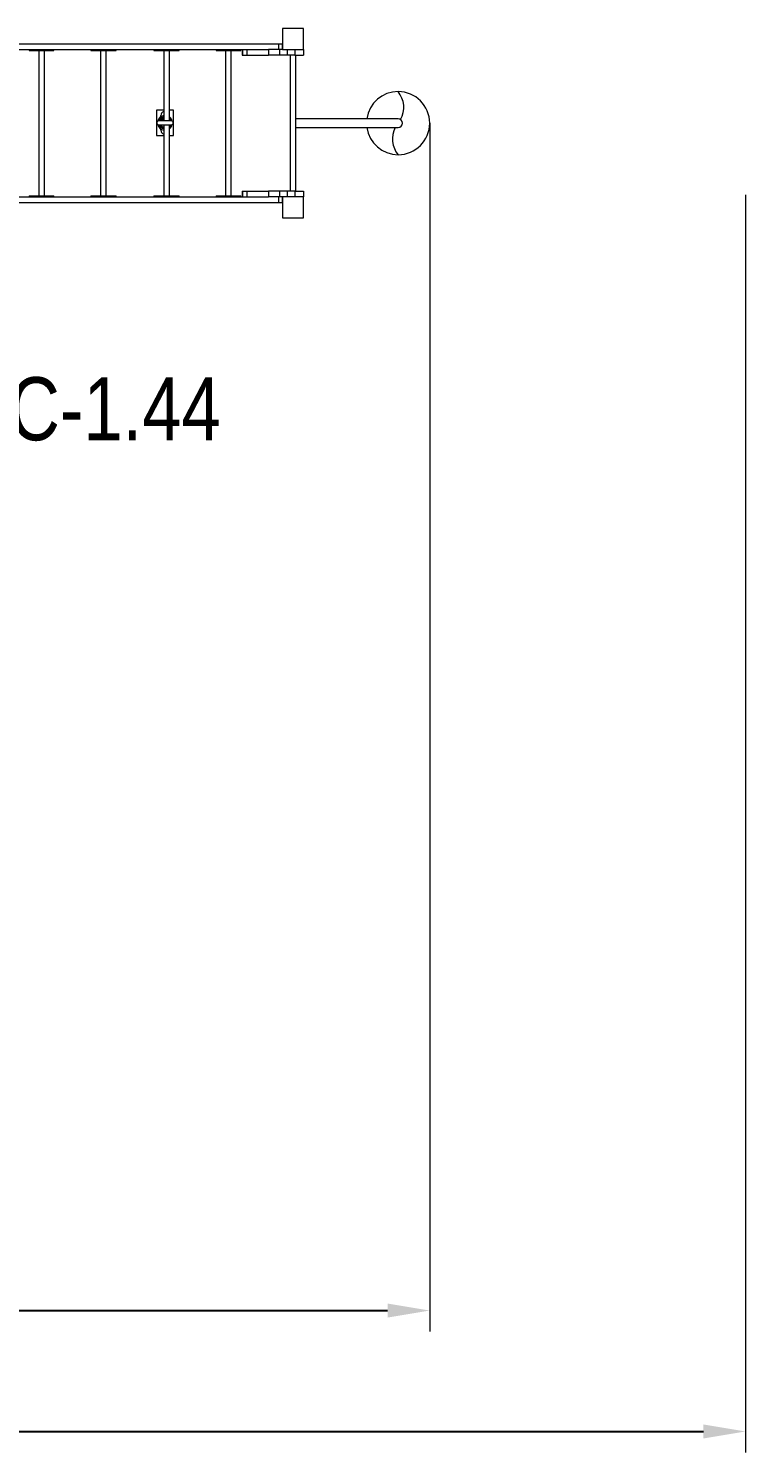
# Model space of a CAD drawing. Header units: millimetres. Extents: x -5113 to 4941, y -5860 to 4000.
# Drawn here: x 1535 to 4941, y -5860 to 909 of the extents above; entities that cross this region are included whole.
import ezdxf

# ---------------------------------------------------------------- set-up
doc = ezdxf.new("R2010")
doc.units = ezdxf.units.MM
for name, color, linetype in [('DIKOM_АРТИКУЛ', 7, 'Continuous'), ('DIKOM_ОБЪЕКТ', 7, 'Continuous'), ('DIKOM_РАЗМЕР_ЗОНА', 7, 'Continuous'), ('DIKOM_РАЗМЕР_ОБЪЕКТА', 7, 'Continuous')]:
    doc.layers.add(name, color=color, linetype=linetype)
doc.styles.add('style1', font='arial.ttf', dxfattribs={"width": 0.8})
doc.dimstyles.new('1-50', dxfattribs={"dimtxt": 300, "dimasz": 200, "dimexe": 100, "dimexo": 0, "dimgap": 100, "dimtad": 1, "dimtxsty": 'style1', "dimcen": 200, "dimclrd": 7, "dimclre": 7, "dimclrt": 7, "dimadec": 1, "dimazin": 2, "dimtfac": 1, "dimtmove": 0, "dimatfit": 2, "dimfxl": 0, "dimlwd": 25, "dimlwe": 18, "dimarcsym": 0})

# ---------------------------------------------------------------- blocks, each defined once
blk = doc.blocks.new('*D10')
at = {"layer": 'Defpoints', "color": 0, "transparency": 16777216}
for p in [(3441.1, 459.4), (-2259, 136.4), (3441.1, -5185.5)]:
    blk.add_point(p, dxfattribs=at)
at = {"layer": 'DIKOM_РАЗМЕР_ОБЪЕКТА', "color": 7, "lineweight": 18, "transparency": 16777216}
for p, q in [((3441.1, 459.4), (3441.1, -5285.5)), ((-2259, 136.4), (-2259, -5285.5))]:
    blk.add_line(p, q, dxfattribs=at)
at = {"layer": 'DIKOM_РАЗМЕР_ОБЪЕКТА', "color": 7, "lineweight": 25, "transparency": 16777216}
blk.add_line((-2059, -5185.5), (3241.1, -5185.5), dxfattribs=at)
at = {"layer": 'DIKOM_РАЗМЕР_ОБЪЕКТА', "color": 7, "transparency": 16777216}
for points in [[(-2059, -5152.2), (-2059, -5218.9), (-2259, -5185.5)], [(3241.1, -5152.2), (3241.1, -5218.9), (3441.1, -5185.5)]]:
    blk.add_solid(points, dxfattribs=at)
at = {"layer": 'DIKOM_РАЗМЕР_ОБЪЕКТА', "color": 7, "transparency": 16777216, "insert": (591, -4932.4), "char_height": 300, "attachment_point": 5, "style": 'style1'}
blk.add_mtext('5700', dxfattribs=at)
blk = doc.blocks.new('*D11')
at = {"layer": 'Defpoints', "color": 0, "transparency": 16777216}
for p in [(-3759, 118.9), (4941.1, 118.9), (4941.1, -5760.5)]:
    blk.add_point(p, dxfattribs=at)
at = {"layer": 'DIKOM_РАЗМЕР_ЗОНА', "color": 7, "lineweight": 18, "transparency": 16777216}
for p, q in [((-3759, 118.9), (-3759, -5860.5)), ((4941.1, 118.9), (4941.1, -5860.5))]:
    blk.add_line(p, q, dxfattribs=at)
at = {"layer": 'DIKOM_РАЗМЕР_ЗОНА', "color": 7, "lineweight": 25, "transparency": 16777216}
blk.add_line((-3559, -5760.5), (4741.1, -5760.5), dxfattribs=at)
at = {"layer": 'DIKOM_РАЗМЕР_ЗОНА', "color": 7, "transparency": 16777216}
for points in [[(-3559, -5727.1), (-3559, -5793.8), (-3759, -5760.5)], [(4741.1, -5727.1), (4741.1, -5793.8), (4941.1, -5760.5)]]:
    blk.add_solid(points, dxfattribs=at)
at = {"layer": 'DIKOM_РАЗМЕР_ЗОНА', "color": 7, "transparency": 16777216, "insert": (591, -5507.3), "char_height": 300, "attachment_point": 5, "style": 'style1'}
blk.add_mtext('8700', dxfattribs=at)

msp = doc.modelspace()

# ---------------------------------------------------------------- linework, layer by layer
at = {"layer": 'DIKOM_ОБЪЕКТ', "color": 7, "linetype": 'Continuous', "lineweight": 15}
for p, q in [((2741.063, 909.409), (2741.063, 809.409)), ((2841.063, 909.409), (2741.063, 909.409)), ((2841.063, 809.409), (2841.063, 909.409)), ((1359.111, 836.409), (2722.797, 836.409)), ((2722.797, 836.409), (2722.797, 809.409)), ((2722.797, 836.409), (2740.954, 836.409)), ((2740.954, 836.409), (2740.954, 809.409)), ((1405.32, 809.409), (2671.871, 809.409)), ((1538.701, 809.409), (1538.701, 805.409)), ((1538.701, 805.409), (1553.54, 805.409)), ((1553.54, 809.409), (1553.54, 805.409)), ((1553.54, 805.409), (1630.831, 805.409)), ((1583.847, 805.409), (1583.847, 113.409)), ((1610.847, 113.409), (1610.847, 805.409)), ((1630.831, 809.409), (1630.831, 805.409)), ((1630.831, 805.409), (1655.992, 805.409)), ((1655.992, 805.409), (1655.992, 809.409)), ((1831.254, 809.409), (1831.254, 805.409)), ((1831.254, 805.409), (1849.678, 805.409)), ((1849.678, 809.409), (1849.678, 805.409)), ((1849.678, 805.409), (1929.429, 805.409)), ((1877.63, 805.409), (1877.63, 113.409)), ((1904.63, 113.409), (1904.63, 805.409)), ((1929.429, 809.409), (1929.429, 805.409)), ((1929.429, 805.409), (1951.005, 805.409)), ((1951.005, 805.409), (1951.005, 809.409)), ((2131.001, 809.409), (2131.001, 805.409)), ((2131.001, 805.409), (2152.577, 805.409)), ((2152.577, 809.409), (2152.577, 805.409)), ((2152.577, 805.409), (2232.328, 805.409)), ((2177.376, 805.409), (2177.376, 469.646)), ((2204.376, 469.646), (2204.376, 805.409)), ((2232.328, 809.409), (2232.328, 805.409)), ((2232.328, 805.409), (2250.752, 805.409)), ((2250.752, 805.409), (2250.752, 809.409)), ((2426.014, 809.409), (2426.014, 805.409)), ((2426.014, 805.409), (2451.175, 805.409)), ((2451.175, 809.409), (2451.175, 805.409)), ((2451.175, 805.409), (2528.466, 805.409)), ((2471.159, 805.409), (2471.159, 113.409)), ((2498.159, 113.409), (2498.159, 805.409)), ((2528.466, 809.409), (2528.466, 805.409)), ((2528.466, 805.409), (2543.305, 805.409)), ((2543.305, 805.409), (2543.305, 809.409)), ((2550.043, 809.409), (2550.043, 782.409)), ((2550.043, 782.409), (2552.353, 782.409)), ((2552.353, 809.409), (2552.353, 782.409)), ((2552.353, 782.409), (2571.969, 782.409)), ((2571.969, 809.409), (2571.969, 782.409)), ((2571.969, 782.409), (2675.149, 782.409)), ((2671.871, 809.409), (2675.149, 809.409)), ((2675.149, 809.409), (2675.149, 782.409)), ((2727.493, 809.409), (2675.149, 809.409)), ((2727.493, 782.409), (2675.149, 782.409)), ((2727.493, 809.409), (2727.493, 782.409)), ((2740.954, 809.409), (2727.493, 809.409)), ((2764.167, 782.409), (2727.493, 782.409)), ((2741.063, 809.409), (2841.063, 809.409)), ((2764.167, 809.409), (2764.167, 782.409)), ((2801.063, 782.409), (2764.167, 782.409)), ((2777.563, 782.409), (2777.563, 136.409)), ((2801.063, 809.409), (2801.063, 782.409)), ((2801.063, 782.409), (2841.063, 782.409)), ((2804.563, 136.409), (2804.563, 782.409)), ((2841.063, 809.409), (2841.063, 782.409)), ((2143.8, 520.646), (2143.8, 400.646)), ((2177.376, 520.646), (2143.8, 520.646)), ((2163.8, 489.369), (2163.8, 495.824)), ((2223.8, 520.646), (2204.376, 520.646)), ((2223.8, 400.646), (2223.8, 520.646)), ((3291.063, 480.409), (2804.563, 480.409)), ((2213.8, 469.646), (2153.8, 469.646)), ((2153.8, 451.646), (2213.8, 451.646)), ((2163.8, 425.861), (2163.8, 431.923)), ((2177.376, 451.646), (2177.376, 113.409)), ((2204.376, 113.409), (2204.376, 451.646)), ((2804.563, 438.409), (3291.063, 438.409)), ((2143.8, 400.646), (2177.376, 400.646)), ((2204.376, 400.646), (2223.8, 400.646)), ((2550.043, 136.409), (2550.043, 109.409)), ((2550.043, 136.409), (2552.353, 136.409)), ((2552.353, 136.409), (2552.353, 109.409)), ((2552.353, 136.409), (2571.969, 136.409)), ((2571.969, 136.409), (2571.969, 109.409)), ((2571.969, 136.409), (2675.149, 136.409)), ((2675.149, 136.409), (2675.149, 109.409)), ((2727.493, 136.409), (2675.149, 136.409)), ((2727.493, 136.409), (2727.493, 109.409)), ((2764.167, 136.409), (2727.493, 136.409)), ((2764.167, 136.409), (2764.167, 109.409)), ((2801.063, 136.409), (2764.167, 136.409)), ((2801.063, 136.409), (2801.063, 109.409)), ((2801.063, 136.409), (2841.063, 136.409)), ((2841.063, 136.409), (2841.063, 109.409)), ((1359.111, 82.409), (2722.797, 82.409)), ((1405.32, 109.409), (2671.871, 109.409)), ((1538.701, 113.409), (1538.701, 109.409)), ((1538.701, 113.409), (1553.54, 113.409)), ((1553.54, 113.409), (1553.54, 109.409)), ((1553.54, 113.409), (1630.831, 113.409)), ((1630.831, 113.409), (1630.831, 109.409)), ((1630.831, 113.409), (1655.992, 113.409)), ((1655.992, 109.409), (1655.992, 113.409)), ((1831.254, 113.409), (1831.254, 109.409)), ((1831.254, 113.409), (1849.678, 113.409)), ((1849.678, 113.409), (1849.678, 109.409)), ((1849.678, 113.409), (1929.429, 113.409)), ((1929.429, 113.409), (1929.429, 109.409)), ((1929.429, 113.409), (1951.005, 113.409)), ((1951.005, 109.409), (1951.005, 113.409)), ((2131.001, 113.409), (2131.001, 109.409)), ((2131.001, 113.409), (2152.577, 113.409)), ((2152.577, 113.409), (2152.577, 109.409)), ((2152.577, 113.409), (2232.328, 113.409)), ((2232.328, 113.409), (2232.328, 109.409)), ((2232.328, 113.409), (2250.752, 113.409)), ((2250.752, 109.409), (2250.752, 113.409)), ((2426.014, 113.409), (2426.014, 109.409)), ((2426.014, 113.409), (2451.175, 113.409)), ((2451.175, 113.409), (2451.175, 109.409)), ((2451.175, 113.409), (2528.466, 113.409)), ((2528.466, 113.409), (2528.466, 109.409)), ((2528.466, 113.409), (2543.305, 113.409)), ((2543.305, 109.409), (2543.305, 113.409)), ((2671.871, 109.409), (2675.149, 109.409)), ((2727.493, 109.409), (2675.149, 109.409)), ((2722.797, 109.409), (2722.797, 82.409)), ((2722.797, 82.409), (2740.954, 82.409)), ((2741.063, 109.409), (2727.493, 109.409)), ((2740.954, 109.409), (2740.954, 82.409)), ((2741.063, 109.409), (2741.063, 9.409)), ((2841.063, 109.409), (2741.063, 109.409)), ((2841.063, 9.409), (2841.063, 109.409)), ((2741.063, 9.409), (2841.063, 9.409))]:
    msp.add_line(p, q, dxfattribs=at)
at = {"layer": 'DIKOM_ОБЪЕКТ', "color": 7, "linetype": 'Continuous', "lineweight": 15, "flags": 128}
for points in [[(2175.335, 438.713), (2176.673, 438.242), (2177.376, 438.03)], [(2204.376, 473.478), (2205.272, 471.915), (2206.318, 469.646)], [(2205.519, 469.646), (2204.845, 471.125), (2204.376, 472.018)], [(2206.318, 451.646), (2205.272, 449.376), (2204.376, 447.813)], [(2204.376, 449.273), (2205.45, 451.482), (2205.519, 451.646)]]:
    msp.add_lwpolyline(points, dxfattribs=at)
at = {"layer": 'DIKOM_ОБЪЕКТ', "color": 7, "linetype": 'Continuous', "lineweight": 15}
for centre, radius, start, end in [((3291.063, 459.409), 150, 90, 171.9521538), ((3200.823, 534.409), 117.338, 330.5373945, 39.730558), ((3291.063, 459.409), 150, 270, 90), ((2183.8, 460.646), 35, 100.5755342, 166.7385245), ((2183.8, 460.646), 28.974, 102.8091976, 161.9029822), ((2183.8, 460.646), 26.49, 104.0336522, 160.1383048), ((2177.836, 459.55), 20.987, 91.2542597, 151.2457967), ((2183.8, 460.646), 25.75, 104.4455863, 156.5677251), ((2183.8, 460.646), 25.01, 104.8827313, 147.40675), ((2183.8, 460.646), 24.99, 104.8949179, 147.1792305), ((2177.836, 459.55), 17.987, 91.4634972, 145.8551608), ((2183.8, 495.824), 20, 108.7343207, 180), ((2183.8, 460.646), 24.25, 105.3604753, 139.2349661), ((2183.8, 460.646), 23.51, 105.8564832, 131.9253373), ((2183.8, 460.646), 35, 13.2614755, 53.9920883), ((2183.8, 460.646), 28.974, 18.0970178, 44.7507768), ((2183.8, 460.646), 26.49, 19.8616952, 39.0350534), ((2183.8, 460.646), 25.75, 20.4576265, 36.9573523), ((2183.8, 460.646), 25.01, 21.0913563, 34.641319), ((2183.8, 460.646), 24.99, 21.1090434, 34.5748951), ((3291.063, 459.409), 21, 270, 90), ((3291.063, 459.409), 21, 0, 90), ((2153.8, 460.646), 9, 90, 270), ((2183.8, 460.646), 35, 193.2614755, 259.4244658), ((2183.8, 460.646), 28.974, 198.0970178, 257.1908024), ((2177.836, 459.55), 20.987, 202.1246935, 268.7457403), ((2183.8, 460.646), 26.49, 212.3338291, 255.9663478), ((2177.836, 459.55), 17.987, 206.0681402, 268.5365028), ((2183.8, 425.861), 20, 180, 251.2656793), ((2183.8, 460.646), 25.75, 224.2543693, 255.5544137), ((2183.8, 460.646), 25.01, 233.4153444, 255.1172687), ((2183.8, 460.646), 24.99, 233.6428639, 255.1050821), ((2183.8, 460.646), 24.25, 241.5871283, 254.6395247), ((2183.8, 460.646), 35, 306.0079117, 346.7385245), ((2183.8, 460.646), 25.75, 323.0426477, 339.5423735), ((2183.8, 460.646), 28.974, 315.2492232, 341.9029822), ((2183.8, 460.646), 26.49, 320.9649466, 340.1383048), ((2183.8, 460.646), 24.99, 325.4251049, 338.8909566), ((2183.8, 460.646), 25.01, 325.358681, 338.9086437), ((2213.8, 460.646), 9, 270, 90), ((3291.063, 459.409), 150, 188.0478462, 270), ((3381.303, 384.409), 117.338, 152.599456, 219.730558), ((3291.063, 459.409), 21, 270, 0)]:
    msp.add_arc(centre, radius, start, end, dxfattribs=at)

# ---------------------------------------------------------------- texts
at = {"layer": 'DIKOM_АРТИКУЛ', "insert": (1006.163, -748.409), "char_height": 300, "attachment_point": 1, "style": 'style1'}
msp.add_mtext_dynamic_manual_height_columns('ИКС-1.44', width=1667.53662, gutter_width=20, heights=[0], dxfattribs=at)

# ---------------------------------------------------------------- dimensions: what is measured, and where the dimension line sits
at = {"layer": 'DIKOM_РАЗМЕР_ЗОНА'}
dim = msp.add_linear_dim(base=(4941.063, -5760.455), p1=(-3759.046, 118.911), p2=(4941.063, 118.911), text='8700', dimstyle='1-50', dxfattribs=at)
dim.commit()
dim.dimension.update_dxf_attribs({"geometry": '*D11', "text_midpoint": (591.009, -5760.455), "dimtype": 160})
at = {"layer": 'DIKOM_РАЗМЕР_ОБЪЕКТА'}
dim = msp.add_linear_dim(base=(3441.063, -5185.54), p1=(-2259.046, 136.409), p2=(3441.063, 459.409), text='5700', dimstyle='1-50', dxfattribs=at)
dim.commit()
dim.dimension.update_dxf_attribs({"geometry": '*D10', "text_midpoint": (591.009, -5185.54), "dimtype": 160})

doc.saveas('drawing.dxf')
